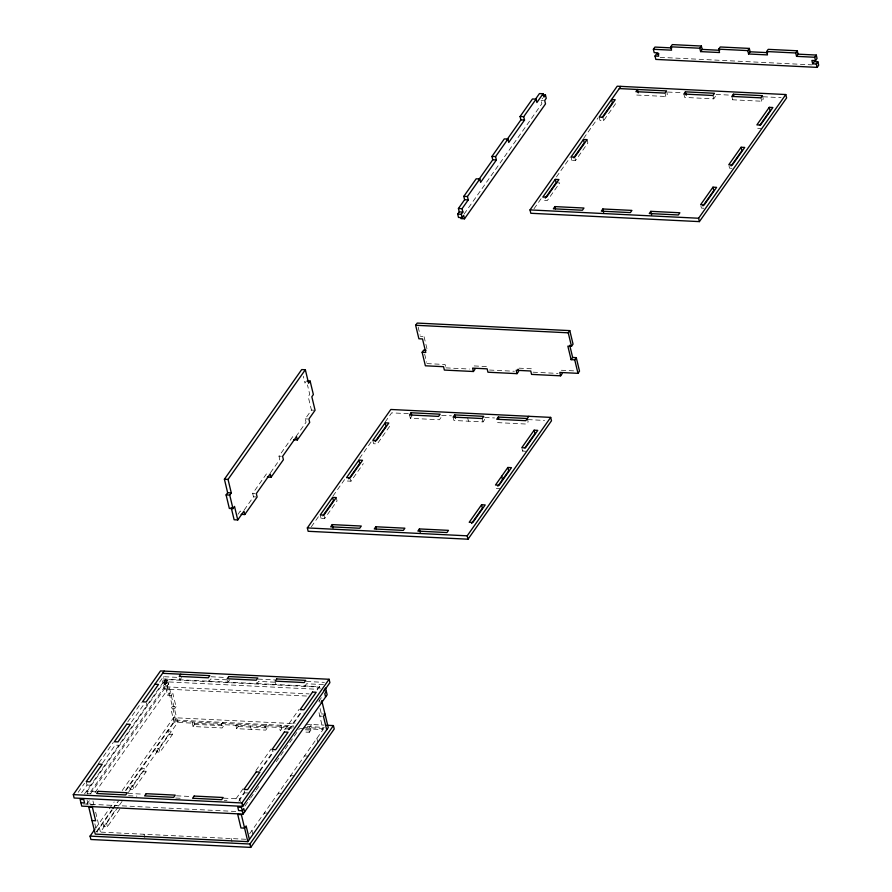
<?xml version="1.0" encoding="UTF-8"?>
<svg xmlns="http://www.w3.org/2000/svg" width="892" height="892" viewBox="0 0 892 892"><rect width="100%" height="100%" fill="white"/><g stroke="black" fill="none" stroke-linecap="round" stroke-linejoin="round"><path stroke-width="0.67" stroke-dasharray="4.46 3.34" d="M306.502 380.884L304.952 383.069L303.336 376.312M237.997 514.271L240.316 510.982L240.851 513.235M244.218 509.968L253.495 496.811L252.681 493.432L266.596 473.697L269.027 473.819M270.499 472.682L279.776 459.525L278.973 456.147L292.888 436.411M296.01 436.5L306.067 422.239L305.254 418.861L311.442 410.086L308.197 396.583L309.736 394.387L307.472 384.931M464.074 214.08L541.879 103.706L541.065 100.328L542.615 98.131M78.128 792.33L84.528 783.254M98.923 762.827L113.329 742.4M127.723 721.974L141.326 702.673M81.629 792.698L87.037 785.027L86.223 781.648M102.558 763.006L115.179 745.11L118.803 745.288M131.492 721.974L143.311 705.193L146.946 705.371L146.411 703.119M159.545 682.157L163.414 676.682L178.991 677.452M167.863 680.239L166.313 682.425L162.679 682.246L164.228 680.05L167.863 680.239L168.666 683.606L167.127 685.803L163.492 685.625L164.306 689.003L308.108 696.117M84.484 793.98L165.499 679.046L167.93 689.182L94.139 793.869M167.618 695.225L169.168 693.028L172.792 693.218L171.253 695.403L167.618 695.225L164.373 681.722L316.972 689.271L318.511 687.074L165.923 679.526L85.52 793.579L91.073 793.847M163.492 685.625L165.042 683.428L168.666 683.606M90.505 793.69L165.845 686.807L163.414 676.682M89.323 800.693L86.914 804.105L86.1 800.737M181.578 677.574L180.039 679.771L179.225 676.392M291.918 728.073L174.107 722.241L170.863 708.739L172.401 706.542L176.036 706.72L172.792 693.218M176.036 706.72L174.498 708.917L170.863 708.739M95.689 828.144L108.534 809.925M109.337 808.788L114.154 801.953M122.182 790.557L173.561 717.681L295.051 723.691M534.018 208.739L542.024 197.388M556.418 176.962L570.021 157.672M583.624 138.383L598.03 117.956M96.503 831.522L111.756 809.88M112.559 808.743L117.376 801.908M125.404 790.524L174.375 721.059L173.561 717.681M311.353 526.737L318.578 516.49M333.028 495.985L345.873 477.766M359.521 458.41L371.563 441.328M385.221 421.961L391.644 412.851L408.324 413.676M245.757 839.272L96.793 831.913L112.258 809.981M113.028 808.877L118.446 801.206M126.173 790.234L175.646 720.056L165.923 679.526M587.07 139.643L587.873 143.021L575.507 160.56L571.872 160.382L573.422 158.196M119.796 809.144L107.419 826.694L103.795 826.516L116.161 808.966M130.076 789.23L142.441 771.68L141.638 768.302L145.262 768.48L146.076 771.859L133.711 789.409L130.076 789.23L129.262 785.852L132.897 786.03L133.711 789.409M156.356 751.945L168.733 734.395L167.919 731.016L171.554 731.195L172.368 734.573L159.991 752.123L156.356 751.945L155.554 748.566L159.177 748.745L159.991 752.123M336.251 497.569L337.053 500.947L324.688 518.486L321.053 518.308L322.603 516.122M118.212 806.87L100.428 832.091L94.92 809.122M122.07 801.384L118.982 805.766L115.347 805.587M128.258 792.609L177.731 722.42L168.008 681.901L90.694 791.561L91.352 794.259M599.201 117.086L600.015 120.465L603.65 120.643L616.015 103.104M347.345 481.022L350.969 481.201L363.345 463.662M389.626 426.376L377.26 443.915L373.625 443.737L372.811 440.358M193.085 726.523L194.623 724.326L193.82 720.948L192.271 723.144L193.085 726.523L222.141 727.961L223.691 725.765L222.877 722.386L221.339 724.583L222.141 727.961M440.96 417.567L439.41 419.753L410.342 418.315L411.892 416.129M229.545 679.949L227.995 682.146L227.181 678.767M636.732 95.043L665.8 96.481L667.35 94.296L666.536 90.917M236.681 728.675L238.22 726.478L237.417 723.111L235.867 725.296L236.681 728.675L265.749 730.113L267.288 727.917L266.474 724.549L264.935 726.735L265.749 730.113M453.136 417.099L453.939 420.478L483.007 421.916L484.557 419.719L483.743 416.341M683.885 94.039L684.688 97.418L713.756 98.856L715.306 96.659L714.492 93.281M281.827 728.641L280.278 730.838L279.464 727.459L281.013 725.263L281.827 728.641L291.517 729.121M236.023 798.753L243.204 788.573M255.948 770.487L271.09 749.001M284.648 729.79L298.987 709.441M240.305 801.629L239.658 798.931L244.441 792.152M259.583 770.666L273.13 751.443M288.272 729.968L301.028 711.883M762.448 95.656L763.262 99.034L761.712 101.231L732.644 99.793L734.194 97.596M238.844 801.161L244.72 792.821L243.906 789.453M260.241 770.799L272.852 752.904L272.049 749.525M289.164 729.768L300.994 712.987L304.629 713.165M317.229 689.962L319.548 686.673L161.865 678.868L162.679 682.246M244.977 806.045L249.782 799.21M250.585 798.072L255.402 791.249M256.205 790.111L260.219 784.425M276.264 761.668L299.522 728.664M318.778 701.357L321.979 696.797M311.62 724.505L308.532 728.898L309.346 732.276L303.804 731.997M320.072 708.504L321.365 713.912L319.815 716.109L322.246 716.22M309.346 732.276L310.884 730.08L310.082 726.701M249.626 833.797L323.06 729.611L318.522 710.701M526.224 451.285L522.589 451.107L524.128 448.921M660.158 57.344L811.731 64.848M667.774 92.043L682.971 92.79M716.131 94.429L729.957 95.121M763.117 96.76L781.08 97.652M541.065 100.328L543.496 100.439M757.698 128.27L761.322 128.448M731.975 168.309L729.556 168.187L729.009 165.934M556.106 182.76L559.73 182.938L547.365 200.477L543.73 200.299L542.927 196.92M703.833 208.226L701.413 208.104L700.878 205.851M420.444 336.585L422.864 336.697M426.933 363.602L445.097 364.493L445.632 366.746M474.165 365.932L488.693 366.657M519.077 368.162L532.29 368.809M561.358 370.247L575.63 370.949M445.911 367.872L469.437 369.043M489.507 370.035L514.416 371.262M533.104 372.187L558.013 373.425M441.685 415.326L451.408 415.817M484.78 417.467L494.502 417.947M527.863 419.597L544.544 420.422M311.442 410.086L313.861 410.208M497.546 422.63L526.603 424.068L528.153 421.883L527.339 418.504M305.254 418.861L307.673 418.984M278.973 456.147L281.393 456.269M496.298 488.392L499.933 488.571M252.681 493.432L255.112 493.555M253.495 496.811L255.915 496.933M211.07 676.76L226.278 677.519M258.056 679.091L274.636 679.905M306.413 681.477L324.387 682.369M226.836 679.816L210.646 679.013L209.096 681.209L208.561 678.957M274.803 682.19L258.602 681.388L257.063 683.584L256.249 680.206M323.428 684.588L306.558 683.763L305.019 685.948L304.205 682.57M165.845 686.807L309.078 693.898M321.365 713.912L325 714.091M306.101 724.237L323.885 725.118M175.646 720.056L293.468 725.876M307.305 726.567L324.353 727.404M174.375 721.059L293.925 726.969M303.648 727.448L324.498 728.485M300.225 728.485L304.384 728.686M305.766 728.753L323.06 729.611M194.623 724.326L223.691 725.765M238.22 726.478L267.288 727.917M305.354 729.801L310.884 730.08M168.733 734.395L172.368 734.573M304.507 755.937L308.141 756.115M294.226 775.85L290.591 775.672L291.405 779.051M142.441 771.68L146.076 771.859M281.861 793.401L278.226 793.222L278.761 795.474M87.037 785.027L90.672 785.205M244.72 792.821L248.344 793.01M96.236 791.84L87.07 791.382L87.717 794.081M128.069 793.412L143.289 794.159M176.516 795.809L191.735 796.556M223.569 798.139L239.658 798.931M128.526 795.697L136.844 796.11M175.691 798.039L181.243 798.307M224.238 800.436L227.014 800.57M83.279 803.926L236.804 811.519M267.946 813.136L264.311 812.958L265.125 816.336M92.735 805.008L90.304 804.885L89.334 800.838M760.909 97.852L761.712 101.231M731.841 96.414L732.644 99.793M712.942 95.477L713.756 98.856M664.986 93.103L665.8 96.481M602.836 117.265L603.65 120.643M574.961 158.308L575.507 160.56M571.058 157.003L571.872 160.382M522.043 448.854L522.589 451.107M482.193 418.538L483.007 421.916M467.664 417.813L468.478 421.191M424.079 336.763L427.324 350.266M418.17 327.13L420.121 335.225M424.659 354.146L426.61 362.252M409.54 414.947L410.342 418.315M350.433 478.959L350.969 481.201M323.874 515.119L324.688 518.486M320.25 514.929L321.053 518.308M319.548 686.673L320.094 688.925M319.559 700.075L320.206 702.773M316.883 738.386L317.686 741.765M275.416 682.257L275.951 684.51M250.396 726.021L251.21 729.4M251.945 830.508L252.748 833.886M231.229 838.558L232.031 841.937M144.025 834.243L144.839 837.621M107.419 826.694L106.616 823.316L102.981 823.138L103.795 826.516M92.969 801.016L93.939 805.075M94.853 823.807L96.793 831.913M87.137 800.325L88.118 804.383"/><path stroke-width="1.34" d="M231.206 507.593L234.128 519.757L237.763 519.936L234.518 506.422L232.979 508.618L229.344 508.44L226.1 494.926L227.65 492.741L224.405 479.227L301.708 369.567L305.343 369.745L308.587 383.248L310.126 381.062L307.707 380.94M232.979 508.618L229.735 495.105L231.273 492.919L228.04 479.405L305.343 369.745M460.863 218.629L464.498 218.808L463.684 215.429L462.134 217.626L458.499 217.447L457.696 214.069L459.235 211.872L458.432 208.494L464.609 199.73L463.807 196.351L476.172 178.801L479.807 178.98L480.621 182.358L496.387 159.991L495.573 156.613L507.949 139.063L504.315 138.884L491.938 156.435L492.752 159.802L478.558 179.939M506.701 140.022L520.895 119.885L520.081 116.517L532.457 98.967L536.081 99.146L536.895 102.524L543.083 93.749L539.448 93.571L535.579 99.057M237.763 519.936L243.951 511.161L244.765 514.539L241.13 514.361M462.134 217.626L461.331 214.247L462.87 212.051L462.067 208.672L468.244 199.908L467.441 196.53L479.807 178.98M507.949 139.063L508.752 142.441L524.529 120.074L523.716 116.696L536.081 99.146M244.765 514.539L257.13 496.989L256.316 493.611L270.231 473.875L271.045 477.253L267.41 477.075M271.045 477.253L283.411 459.703L282.597 456.325L296.523 436.589L297.326 439.968L293.691 439.789M297.326 439.968L309.702 422.418L308.888 419.039L315.077 410.264L311.832 396.762L313.371 394.565L310.126 381.062M543.016 94.808L545.436 94.931L543.897 97.128L543.083 93.749M464.498 218.808L545.514 103.885L544.7 100.506L546.25 98.31L545.436 94.931M73.311 794.627L160.515 670.929L329.092 679.269L329.906 682.648L242.702 806.346L74.125 798.006L73.311 794.627L241.899 802.967L329.092 679.269M164.15 671.107L142.508 701.814L146.143 701.993L158.508 684.443L154.874 684.264M474.968 369.31L473.429 371.507L444.361 370.068L443.547 366.69L425.384 365.787L422.139 352.284L425.774 352.463L422.529 338.949L418.894 338.77L415.65 325.268L417.2 323.071L569.798 330.62L573.043 344.134L571.493 346.319L567.858 346.141L571.103 359.654L574.738 359.833L576.277 357.636L572.653 357.458L571.103 359.654M180.775 674.196L179.225 676.392L208.293 677.831L209.832 675.634L162.6 673.304M422.139 352.284L423.689 350.088L426.108 350.21M530.015 209.91L617.219 86.201L785.796 94.541L786.61 97.919L699.406 221.617L530.818 213.277L530.015 209.91L698.592 218.239L785.796 94.541M326.606 725.252L333.418 725.586L334.232 728.965L250.741 847.4L90.884 839.495L90.07 836.116L94.886 829.281M307.339 527.919L390.83 409.473L550.687 417.389L551.501 420.768L468.01 539.203L308.141 531.286L307.339 527.919L467.196 535.824L550.687 417.389M555.292 179.381L542.927 196.92L546.551 197.11L558.927 179.56L555.292 179.381L556.106 182.76L545.28 198.113M583.435 139.464L571.058 157.003L574.693 157.182L587.07 139.643L583.435 139.464L584.238 142.843L574.192 157.092M620.843 86.379L599.201 117.086L602.836 117.265L615.201 99.726L611.566 99.547L612.38 102.914L602.334 117.175M332.616 497.39L320.25 514.929L323.874 515.119L336.251 497.569L332.616 497.39L333.43 500.769L323.372 515.019M358.896 460.105L346.531 477.644L350.166 477.833L362.531 460.283L358.896 460.105L359.71 463.483L348.883 478.837M385.188 422.819L372.811 440.358L376.446 440.548L388.812 422.998L385.188 422.819L385.991 426.198L375.175 441.551M817.875 61.816L816.325 64.001L812.69 63.823L814.24 61.637L817.875 61.816L818.689 65.194L817.139 67.379L655.821 59.407L655.018 56.029L658.653 56.207L657.839 52.829L654.204 52.65L653.39 49.272L654.94 47.075L671.81 47.912M655.018 56.029L656.557 53.832L658.987 53.955M554.902 206.598L553.352 208.795L582.42 210.222L583.97 208.037L554.902 206.598L555.448 208.851M332.225 524.607L330.676 526.804L359.744 528.242L361.293 526.046L332.225 524.607L333.039 527.986M411.078 412.751L409.54 414.947L438.596 416.386L440.146 414.189L411.078 412.751L411.625 415.003M653.39 49.272L671.564 50.175L670.751 46.797L672.289 44.6L701.357 46.038L702.171 49.417L700.621 51.613L719.521 52.539L718.707 49.16L720.257 46.975L749.313 48.413L750.127 51.792L748.578 53.977L767.477 54.914L766.663 51.535L768.213 49.35L797.281 50.777L798.084 54.156L796.545 56.352L814.708 57.255L816.258 55.059L798.084 54.156M700.621 51.613L699.819 48.235L701.357 46.038M375.822 526.759L374.283 528.956L403.34 530.394L404.89 528.198L375.822 526.759L376.368 529.012M454.675 414.903L453.136 417.099L482.193 418.538L483.743 416.341L454.675 414.903L455.489 418.281M602.858 208.973L601.319 211.159L630.376 212.597L631.926 210.412L602.858 208.973L603.672 212.341M685.424 91.843L683.885 94.039L712.942 95.477L714.492 93.281L685.424 91.843L686.238 95.221M473.429 371.507L472.615 368.128L487.143 368.842L487.957 372.22L517.025 373.659L518.575 371.473L518.029 369.221M748.578 53.977L747.775 50.599L749.313 48.413M419.418 528.923L417.88 531.108L446.948 532.546L448.486 530.361L419.418 528.923L420.232 532.301M527.339 418.504L498.282 417.066L496.733 419.251L525.801 420.69L528.889 416.308M650.826 211.337L649.276 213.534L678.344 214.972L679.882 212.775L650.826 211.337L651.628 214.716M733.38 94.218L731.841 96.414L760.909 97.852L762.448 95.656L733.38 94.218L733.926 96.47M571.493 346.319L568.249 332.816L569.798 330.62M80.927 802.744L84.562 802.923L83.748 799.544L80.113 799.366L81.741 806.123L243.048 814.106L241.431 807.349L242.981 805.153M323.997 690.23L325.535 688.033L327.163 694.79L243.048 814.106M326.349 691.412L324.8 693.608L325.613 696.986M517.025 373.659L516.212 370.28L530.751 371.005L531.554 374.384L560.622 375.822L562.172 373.625M325 714.091L323.45 716.287L326.695 729.79M796.545 56.352L795.731 52.974L797.281 50.777M481.58 504.76L469.203 522.299L472.838 522.478L485.203 504.939L481.58 504.76L482.382 508.139L471.567 523.492M507.86 467.475L495.495 485.014L499.119 485.192L511.495 467.653L507.86 467.475L508.674 470.853L497.847 486.207M534.141 430.189L521.775 447.728L525.41 447.907L537.776 430.368L534.141 430.189L534.955 433.568L524.909 447.817M92.01 820.595L95.645 820.774L92.4 807.26L88.765 807.082L95.254 834.098L247.842 841.647L328.245 727.604L321.756 700.577M560.622 375.822L559.808 372.443L577.983 373.335L579.521 371.15L576.277 357.636M250.741 847.4L249.927 844.022L333.418 725.586M712.976 187.175L700.599 204.725L704.234 204.904L716.611 187.353L712.976 187.175L713.778 190.554L702.963 205.907M741.107 147.258L728.742 164.808L732.377 164.987L744.742 147.436L741.107 147.258L741.921 150.636L731.094 165.99M769.25 107.341L756.884 124.891L760.519 125.07L772.885 107.519L769.25 107.341L770.064 110.719L760.017 124.98M812.69 63.823L811.887 60.444L815.522 60.634L817.061 58.437L816.258 55.059M670.751 46.797L699.819 48.235M718.707 49.16L747.775 50.599M766.663 51.535L795.731 52.974M702.171 49.417L719.71 50.287M750.127 51.792L767.678 52.65M619.304 88.576L666.536 90.917L664.986 93.103L635.918 91.664L637.468 89.479L638.282 92.857M520.081 116.517L523.716 116.696M520.895 119.885L524.529 120.074M491.938 156.435L495.573 156.613M492.752 159.802L496.387 159.991M463.807 196.351L467.441 196.53M464.609 199.73L468.244 199.908M458.432 208.494L462.067 208.672M459.235 211.872L462.87 212.051M457.696 214.069L461.331 214.247M415.65 325.268L568.249 332.816M224.405 479.227L228.04 479.405M227.65 492.741L231.273 492.919M226.1 494.926L229.735 495.105M241.431 807.349L237.796 807.171L238.61 810.549L242.245 810.728L243.784 808.531L244.598 811.91M90.07 836.116L249.927 844.022M814.708 57.255L815.522 60.634M816.325 64.001L817.139 67.379M698.592 218.239L699.406 221.617M574.738 359.833L577.983 373.335M569.732 345.304L572.653 357.458M498.282 417.066L498.818 419.318M501.672 476.25L502.486 479.617M467.196 535.824L468.01 539.203M241.899 802.967L242.702 806.346M249.392 839.461L246.147 825.947L244.598 828.144L240.963 827.966L237.729 814.452L241.353 814.63L247.842 841.647M98.599 764.098L86.223 781.648L89.858 781.827L102.223 764.277L98.599 764.098M126.731 724.181L114.366 741.731L118 741.91L130.366 724.36L126.731 724.181M98.209 791.316L96.659 793.512L125.727 794.95L127.277 792.754L98.209 791.316M146.165 793.69L144.615 795.887L173.684 797.325L175.233 795.129L146.165 793.69M228.731 676.571L227.181 678.767L256.249 680.206L257.799 678.009L228.731 676.571M194.121 796.065L192.572 798.262L221.64 799.7L223.19 797.504L194.121 796.065M276.687 678.946L275.137 681.131L304.205 682.57L305.755 680.384L276.687 678.946M256.272 771.903L243.906 789.453L247.541 789.632L259.906 772.082L256.272 771.903M284.414 731.986L272.049 749.525L275.684 749.715L288.049 732.165L284.414 731.986M312.557 692.069L300.18 709.608L303.815 709.798L316.192 692.248L312.557 692.069"/></g></svg>
